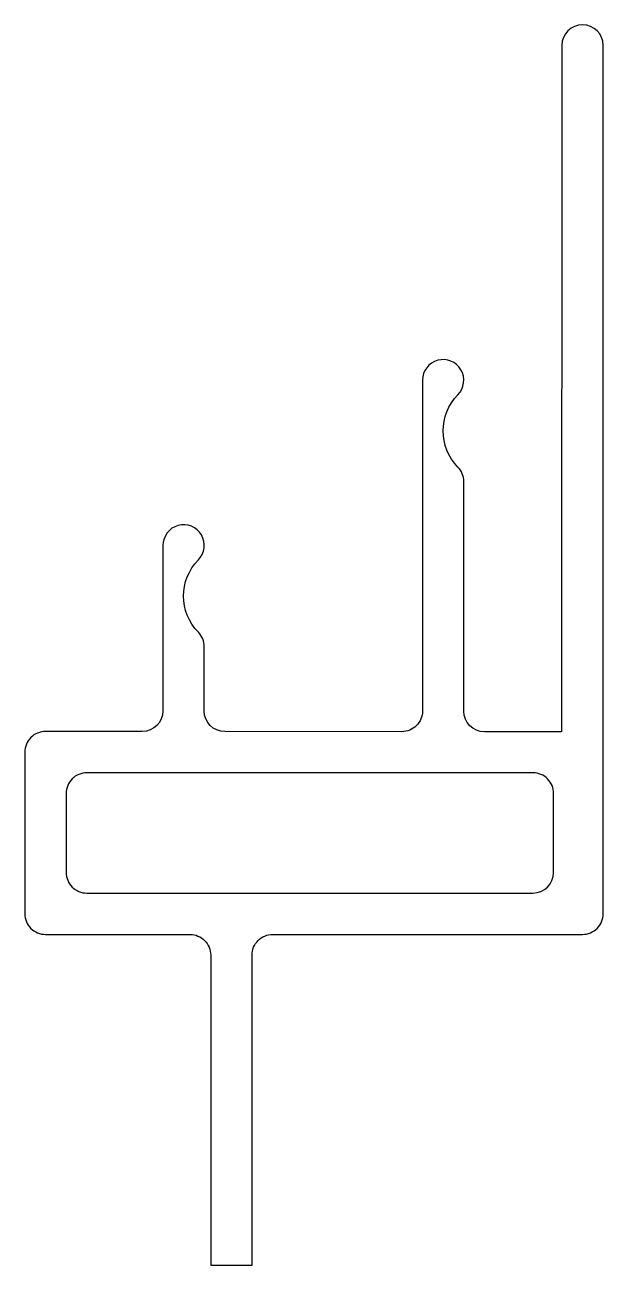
# Model space of a CAD drawing. Extents: x 12454.2 to 12482.2, y 608.4 to 668.4.
import ezdxf

# ---------------------------------------------------------------- set-up
doc = ezdxf.new("R2010")
doc.units = 0
doc.layers.get('0').update_dxf_attribs({"linetype": 'CONTINUOUS'})

msp = doc.modelspace()

# ---------------------------------------------------------------- linework, layer by layer
for points in [[(12480.236, 667.393), (12480.209, 634.193), (12476.486, 634.195, -0.414019), (12475.486, 635.195), (12475.486, 646.298, 0.196262), (12475.201, 646.998, -0.408248), (12475.201, 650.497, 1.488372), (12473.486, 651.197), (12473.485, 635.198, -0.414413), (12472.484, 634.198), (12463.921, 634.205, -0.413993), (12462.922, 635.205, 0), (12462.922, 638.308, 0.196261), (12462.637, 639.008, -0.408248), (12462.637, 642.507, 1.488372), (12460.922, 643.207), (12460.921, 635.207, -0.41418), (12459.921, 634.207), (12455.236, 634.207, 0.414214), (12454.236, 633.207), (12454.236, 625.391, 0.414214), (12455.236, 624.391), (12462.236, 624.391, -0.414214), (12463.236, 623.391), (12463.236, 608.391), (12465.237, 608.391), (12465.237, 623.391, -0.414214), (12466.237, 624.391), (12481.236, 624.391, 0.414214), (12482.236, 625.391), (12482.236, 667.392, 0.999597), (12480.236, 667.393, 0.10703)], [(12478.835, 632.207), (12457.236, 632.207, 0.414214), (12456.236, 631.207), (12456.236, 627.391, 0.41423), (12457.236, 626.391), (12478.832, 626.392, 0.414042), (12479.832, 627.391), (12479.835, 631.206, 0.414615), (12478.835, 632.207, 0.268037)]]:
    msp.add_lwpolyline(points, format="xyb")

doc.saveas('drawing.dxf')
